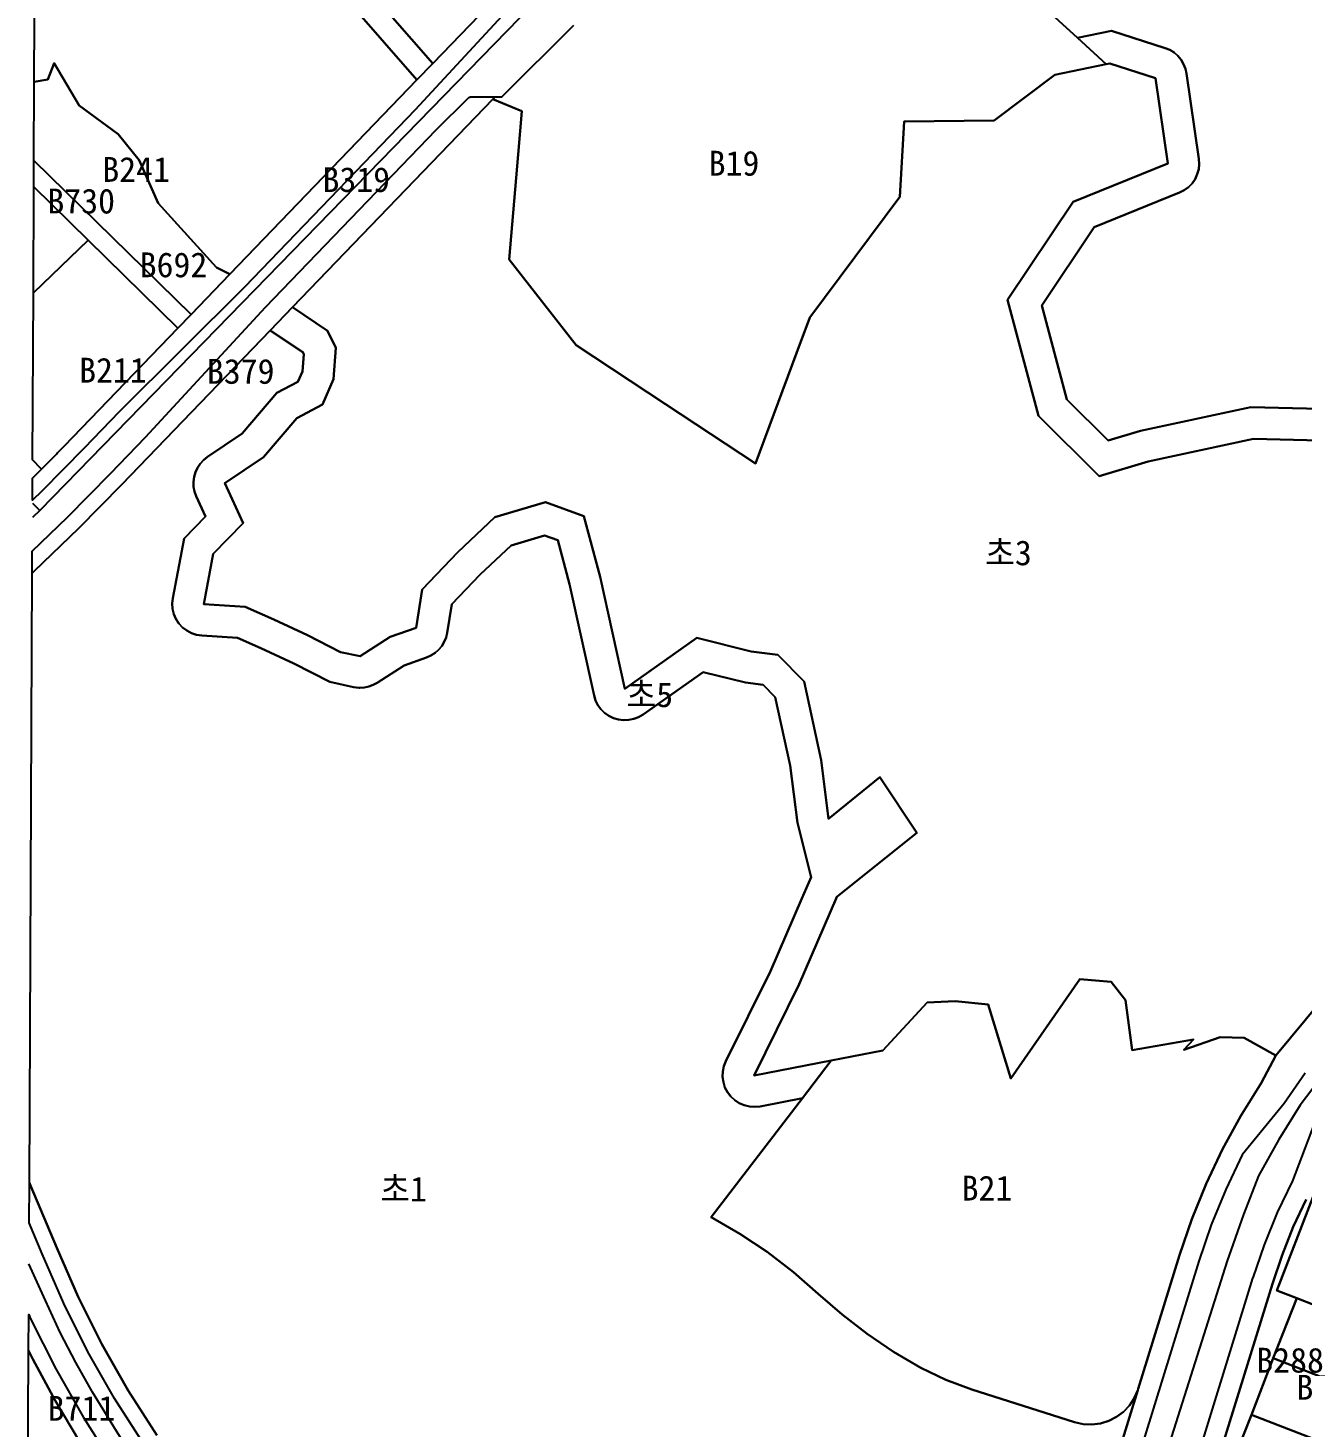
# Model space of a CAD drawing. Header units: metres. Extents: x 446275 to 447851, y 3131842 to 3133549.
# Drawn here: x 446277.2 to 446584.8, y 3132433.7 to 3132771.4 of the extents above; entities that cross this region are included whole.
import ezdxf

# ---------------------------------------------------------------- set-up
doc = ezdxf.new("R2010")
doc.units = ezdxf.units.M
for name, color, linetype in [('00_계획선-도로', 7, 'Continuous'), ('00_계획선-획지명', 7, 'Continuous'), ('00_계획선-획지선', 7, 'Continuous')]:
    doc.layers.add(name, color=color, linetype=linetype)

msp = doc.modelspace()

# ---------------------------------------------------------------- linework, layer by layer
at = {"layer": '00_계획선-도로'}
for points in [[(446413.98, 3132792.5), (446411.09, 3132789.41), (446280.05, 3132654.93)], [(446280.05, 3132654.93), (446278.27, 3132653.2)], [(446278.28, 3132656.68), (446280.05, 3132654.93)], [(446706.87, 3132579.36), (446699.17, 3132578.25), (446682.91, 3132575.98), (446671.73, 3132573.49), (446662.12, 3132570.59), (446652.13, 3132566.86), (446643.08, 3132562.75), (446635.46, 3132558.78), (446627.57, 3132553.64), (446619.46, 3132547.78), (446611.86, 3132541.86), (446603.8, 3132534.5), (446596.62, 3132526.93), (446590.5, 3132519.42), (446584.41, 3132511.41), (446579.22, 3132503.1), (446574.35, 3132494.34), (446570.67, 3132485.02), (446566.78, 3132473.83), (446553.29, 3132431.45), (446550, 3132421.13)], [(446332.39, 3132390.7), (446327.91, 3132395.44), (446321.87, 3132402.21), (446315.95, 3132409.02), (446311.64, 3132414.33), (446306.75, 3132420.62), (446302.76, 3132426.04), (446298.58, 3132432.69), (446292.8, 3132442.14), (446288.78, 3132449.25), (446284.96, 3132456.53), (446281.45, 3132464.2), (446277.45, 3132473.1)]]:
    msp.add_lwpolyline(points, dxfattribs=at)
at = {"layer": '00_계획선-획지선'}
for points in [[(446288.4, 3132844.2), (446305.44, 3132829.8), (446305.6, 3132829.67), (446322.19, 3132815.65), (446326.12, 3132812.33), (446338.17, 3132801.5), (446352.16, 3132788.91), (446353.83, 3132787.01), (446374.94, 3132762.81), (446371.12, 3132758.85), (446348.25, 3132785.06), (446322.51, 3132808.2), (446295.89, 3132830.7), (446295.75, 3132830.82), (446279.14, 3132844.85), (446279.17, 3132852), (446288.4, 3132844.2)], [(446286.21, 3132830.79), (446295.88, 3132830.7), (446295.89, 3132830.7), (446322.51, 3132808.2), (446348.25, 3132785.06), (446371.13, 3132758.85), (446371.12, 3132758.85), (446325.92, 3132711.94), (446325.92, 3132711.93), (446322.74, 3132713.6), (446308.68, 3132729.09), (446304.06, 3132739.48), (446299.02, 3132745.73), (446289.58, 3132752.67), (446283.54, 3132762.88), (446281.99, 3132758.91), (446278.74, 3132758.37), (446279.09, 3132835.01), (446286.21, 3132830.79)], [(446353.83, 3132787.01), (446380.65, 3132814.85), (446386.88, 3132808.29), (446392.92, 3132801.55), (446397.52, 3132796.27), (446398.26, 3132795.27), (446398.82, 3132794.16), (446399.2, 3132792.97), (446399.38, 3132791.74), (446399.35, 3132790.49), (446399.13, 3132789.27), (446398.7, 3132788.1), (446398.09, 3132787.01), (446397.31, 3132786.04), (446397.26, 3132785.98), (446374.94, 3132762.81), (446353.83, 3132787.01)], [(446281.99, 3132758.91), (446283.54, 3132762.88), (446289.58, 3132752.67), (446299.02, 3132745.73), (446304.06, 3132739.48), (446308.68, 3132729.09), (446322.74, 3132713.6), (446325.92, 3132711.93), (446316.59, 3132702.25), (446278.66, 3132739.4), (446278.74, 3132758.37), (446281.99, 3132758.91)], [(446286.76, 3132653.31), (446297.15, 3132663.84), (446305.61, 3132672.61), (446334.54, 3132703.97), (446375.77, 3132746.76), (446383.5, 3132754.45), (446383.51, 3132754.46), (446383.64, 3132754.57), (446383.78, 3132754.65), (446383.93, 3132754.71), (446384.09, 3132754.75), (446384.26, 3132754.76), (446390.02, 3132754.75), (446389.45, 3132754.16), (446341.09, 3132703.96), (446335.73, 3132698.39), (446299.89, 3132661.19), (446289.44, 3132650.6), (446278.72, 3132640.27), (446278.21, 3132639.78), (446278.23, 3132645.08), (446286.76, 3132653.31)], [(446316.59, 3132702.25), (446313.42, 3132698.95), (446291.77, 3132720.16), (446278.63, 3132733.03), (446278.66, 3132739.4), (446316.59, 3132702.25)], [(446291.77, 3132720.16), (446278.51, 3132707.41), (446278.63, 3132733.03), (446291.77, 3132720.16)], [(446280.58, 3132665), (446280.48, 3132664.91), (446280.42, 3132664.97), (446278.33, 3132667.12), (446278.51, 3132707.41), (446291.77, 3132720.16), (446313.42, 3132698.95), (446288.04, 3132672.61), (446286.04, 3132670.54), (446285.84, 3132670.34), (446285.78, 3132670.28), (446285.57, 3132670.06), (446285.44, 3132669.93), (446285.1, 3132669.58), (446285.04, 3132669.52), (446284.77, 3132669.24), (446284.75, 3132669.22), (446284.5, 3132668.96), (446284.37, 3132668.83), (446284.15, 3132668.61), (446280.71, 3132665.14), (446280.58, 3132665)], [(446450.43, 3132613.42), (446440.26, 3132615.93), (446425.73, 3132605.68), (446424.65, 3132605.05), (446423.49, 3132604.6), (446422.26, 3132604.35), (446421.02, 3132604.3), (446419.78, 3132604.45), (446418.58, 3132604.81), (446417.46, 3132605.35), (446416.44, 3132606.07), (446415.56, 3132606.95), (446414.82, 3132607.96), (446414.27, 3132609.08), (446413.9, 3132610.27), (446407.99, 3132637.13), (446405.14, 3132647.75), (446401.93, 3132648.89), (446393.87, 3132646.5), (446386.4, 3132639.47), (446379.53, 3132632.28), (446378.44, 3132625.42), (446378.16, 3132624.28), (446377.72, 3132623.2), (446377.12, 3132622.2), (446376.37, 3132621.3), (446375.5, 3132620.53), (446374.51, 3132619.9), (446373.45, 3132619.43), (446368.05, 3132617.53), (446361.55, 3132613.33), (446360.57, 3132612.8), (446359.52, 3132612.41), (446358.44, 3132612.18), (446357.32, 3132612.12), (446357.15, 3132612.12), (446356.47, 3132612.17), (446355.8, 3132612.29), (446350.12, 3132613.52), (446341.37, 3132617.98), (446333.4, 3132621.67), (446327.79, 3132624.18), (446319.17, 3132624.73), (446317.9, 3132624.92), (446316.67, 3132625.32), (446315.54, 3132625.92), (446314.51, 3132626.71), (446313.64, 3132627.66), (446312.94, 3132628.74), (446312.43, 3132629.93), (446312.13, 3132631.18), (446312.04, 3132632.47), (446312.17, 3132633.75), (446314.9, 3132648.13), (446320.08, 3132653.45), (446317.85, 3132658.34), (446317.44, 3132659.46), (446317.21, 3132660.62), (446317.16, 3132661.81), (446317.3, 3132663), (446317.63, 3132664.14), (446318.13, 3132665.22), (446318.78, 3132666.21), (446319.59, 3132667.09), (446320.52, 3132667.83), (446328.96, 3132673.5), (446337.26, 3132683.28), (446342.39, 3132685.96), (446343.47, 3132688.48), (446343.79, 3132692.68), (446343.59, 3132693.09), (446335.73, 3132698.39), (446341.09, 3132703.96), (446349.52, 3132698.28), (446351.54, 3132694.19), (446350.97, 3132686.64), (446348.32, 3132680.47), (446342.1, 3132677.22), (446334.09, 3132667.77), (446324.77, 3132661.51), (446329.17, 3132651.87), (446321.95, 3132644.46), (446319.66, 3132632.34), (446329.65, 3132631.7), (446336.56, 3132628.61), (446344.7, 3132624.84), (446352.7, 3132620.76), (446357.42, 3132619.74), (446364.67, 3132624.42), (446370.92, 3132626.62), (446372.39, 3132635.83), (446381.03, 3132644.88), (446389.97, 3132653.28), (446402.15, 3132656.91), (446411.46, 3132653.58), (446415.39, 3132638.94), (446421.34, 3132611.91), (446438.72, 3132624.15), (446451.85, 3132620.91), (446458.29, 3132620.04), (446464.64, 3132613.6), (446468.75, 3132594.64), (446470.54, 3132580.52), (446482.92, 3132590.53), (446491.82, 3132577.14), (446472.54, 3132561.68), (446472.36, 3132561.28), (446463.45, 3132540.56), (446452.54, 3132518.58), (446471.18, 3132522.16), (446464.2, 3132513.06), (446453.98, 3132511.1), (446452.69, 3132510.97), (446451.39, 3132511.05), (446450.13, 3132511.36), (446448.93, 3132511.87), (446447.85, 3132512.58), (446446.9, 3132513.47), (446446.11, 3132514.51), (446445.51, 3132515.66), (446445.11, 3132516.9), (446444.94, 3132518.19), (446444.98, 3132519.48), (446445.24, 3132520.76), (446445.72, 3132521.97), (446456.53, 3132543.76), (446464.07, 3132561.27), (446466.29, 3132566.43), (446462.98, 3132579.56), (446461.23, 3132593.35), (446457.66, 3132609.83), (446454.69, 3132612.84), (446450.43, 3132613.42)], [(446543.8, 3132524.67), (446558.62, 3132527.23), (446556.27, 3132524.77), (446565.09, 3132527.83), (446570.83, 3132527.64), (446578.5, 3132523.4), (446574.95, 3132516.66), (446570.07, 3132508.84), (446565.64, 3132500.74), (446561.69, 3132492.41), (446558.22, 3132483.87), (446555.25, 3132475.14), (446545.27, 3132442.88), (446545.19, 3132442.61), (446545.17, 3132442.57), (446544.33, 3132440.65), (446543.17, 3132438.9), (446541.73, 3132437.38), (446540.05, 3132436.12), (446538.17, 3132435.18), (446536.17, 3132434.56), (446534.09, 3132434.31), (446531.99, 3132434.41), (446529.94, 3132434.87), (446505.15, 3132442.74), (446498.85, 3132445.07), (446492.81, 3132448), (446486.2, 3132451.88), (446479.86, 3132456.16), (446473.79, 3132460.83), (446468.03, 3132465.87), (446462.03, 3132471.11), (446455.69, 3132475.95), (446449.06, 3132480.36), (446442.15, 3132484.33), (446464.2, 3132513.06), (446471.18, 3132522.16), (446483.63, 3132524.55), (446494.3, 3132536.16), (446501.1, 3132536.49), (446509.02, 3132535.67), (446514.5, 3132517.83), (446531.2, 3132541.8), (446538.73, 3132541.13), (446542.23, 3132536.74), (446543.8, 3132524.67)], [(446606.52, 3132475.06), (446600.02, 3132458.37), (446583.55, 3132464.79), (446578.73, 3132466.67), (446587.55, 3132489.31), (446602.88, 3132483.34), (446606.52, 3132475.06)], [(446594.38, 3132443.89), (446577.91, 3132450.31), (446583.55, 3132464.79), (446600.02, 3132458.37), (446594.38, 3132443.89)], [(446278.36, 3132450.09), (446283.75, 3132440.09), (446289.58, 3132430.34), (446278.05, 3132418.33), (446277.21, 3132419.14), (446277.36, 3132452.18), (446278.36, 3132450.09)], [(446589.07, 3132430.26), (446572.6, 3132436.68), (446577.91, 3132450.31), (446594.38, 3132443.89), (446589.07, 3132430.26)], [(446583.16, 3132415.1), (446566.96, 3132422.2), (446572.6, 3132436.68), (446589.07, 3132430.26), (446583.16, 3132415.1)]]:
    msp.add_lwpolyline(points, close=True, dxfattribs=at)
for points in [[(446491.87, 3132804.39), (446530.59, 3132768.96), (446537.52, 3132762.63), (446525.15, 3132760.03), (446510.52, 3132749.04), (446488.75, 3132748.82), (446487.71, 3132730.6), (446465.97, 3132701.5), (446462.77, 3132692.9), (446452.88, 3132666.27), (446431.18, 3132680.59), (446409.57, 3132694.83), (446393.36, 3132715.47), (446395.57, 3132740.87), (446396.48, 3132751.29), (446389.45, 3132754.16), (446390.02, 3132754.75), (446391.61, 3132754.74), (446409.03, 3132772.06)], [(446592.62, 3132679.35), (446572.44, 3132679.85), (446545.8, 3132674.14), (446537.99, 3132671.79), (446528.03, 3132681.72), (446521.98, 3132704.42), (446534.61, 3132723.26), (446555.27, 3132731.65), (446556.4, 3132732.22), (446557.42, 3132732.97), (446558.3, 3132733.87), (446559.02, 3132734.91), (446559.55, 3132736.06), (446559.89, 3132737.27), (446560.02, 3132738.53), (446559.95, 3132739.79), (446556.98, 3132760.37), (446556.71, 3132761.55), (446556.26, 3132762.68), (446555.63, 3132763.72), (446554.85, 3132764.65), (446553.93, 3132765.44), (446552.89, 3132766.07), (446551.77, 3132766.54), (446538.82, 3132770.68), (446530.59, 3132768.96), (446491.87, 3132804.39)], [(446399.66, 3132782.97), (446370.72, 3132751.62), (446329.5, 3132708.83), (446299.24, 3132678.74), (446290.79, 3132669.97), (446280.55, 3132659.59), (446278.29, 3132657.41), (446278.31, 3132662.74), (446280.48, 3132664.91), (446280.48, 3132664.91), (446280.58, 3132665), (446280.71, 3132665.14), (446284.15, 3132668.61), (446284.37, 3132668.83), (446284.5, 3132668.96), (446284.75, 3132669.22), (446284.77, 3132669.24), (446285.04, 3132669.52), (446285.1, 3132669.58), (446285.44, 3132669.93), (446285.57, 3132670.06), (446285.78, 3132670.28), (446285.84, 3132670.34), (446286.04, 3132670.54), (446288.04, 3132672.61), (446313.42, 3132698.95), (446316.59, 3132702.25), (446325.92, 3132711.93), (446371.12, 3132758.85), (446374.94, 3132762.81), (446397.26, 3132785.98)], [(446592.43, 3132671.74), (446573.15, 3132672.21), (446547.69, 3132666.75), (446535.82, 3132663.18), (446535.82, 3132663.18), (446521.2, 3132677.77), (446513.72, 3132705.78), (446529.57, 3132729.44), (446552.4, 3132738.7), (446549.44, 3132759.28), (446538.4, 3132762.81), (446537.52, 3132762.63), (446530.59, 3132768.96), (446538.82, 3132770.68), (446551.77, 3132766.54), (446552.89, 3132766.07), (446553.93, 3132765.44), (446554.85, 3132764.65), (446555.63, 3132763.72), (446556.26, 3132762.68), (446556.71, 3132761.55), (446556.98, 3132760.37), (446559.95, 3132739.79), (446560.02, 3132738.53), (446559.89, 3132737.27), (446559.55, 3132736.06), (446559.02, 3132734.91), (446558.3, 3132733.87), (446557.42, 3132732.97), (446556.4, 3132732.22), (446555.27, 3132731.65), (446534.61, 3132723.26), (446521.98, 3132704.42), (446528.03, 3132681.72), (446537.99, 3132671.79), (446545.8, 3132674.14), (446572.44, 3132679.85), (446592.62, 3132679.35)], [(446603.27, 3132553.24), (446578.5, 3132523.4), (446570.83, 3132527.64), (446565.09, 3132527.83), (446556.27, 3132524.77), (446558.62, 3132527.23), (446543.8, 3132524.67), (446542.23, 3132536.74), (446538.73, 3132541.13), (446531.2, 3132541.8), (446514.5, 3132517.83), (446509.02, 3132535.67), (446501.1, 3132536.49), (446494.3, 3132536.16), (446483.63, 3132524.55), (446471.18, 3132522.16), (446452.54, 3132518.58), (446463.45, 3132540.56), (446472.36, 3132561.28), (446472.54, 3132561.68), (446491.82, 3132577.14), (446482.92, 3132590.53), (446470.54, 3132580.52), (446468.75, 3132594.64), (446464.64, 3132613.6), (446458.29, 3132620.04), (446451.85, 3132620.91), (446438.72, 3132624.15), (446421.34, 3132611.91), (446415.39, 3132638.94), (446411.46, 3132653.58), (446402.15, 3132656.91), (446389.97, 3132653.28), (446381.03, 3132644.88), (446372.39, 3132635.83), (446370.92, 3132626.62), (446364.67, 3132624.42), (446357.42, 3132619.74), (446352.7, 3132620.76), (446344.7, 3132624.84), (446336.56, 3132628.61), (446329.66, 3132631.7), (446329.65, 3132631.7), (446319.66, 3132632.34), (446321.95, 3132644.46), (446329.17, 3132651.87), (446324.77, 3132661.51), (446334.09, 3132667.77), (446342.1, 3132677.22), (446348.32, 3132680.47), (446350.97, 3132686.64), (446351.54, 3132694.19), (446349.52, 3132698.28), (446341.09, 3132703.96), (446389.45, 3132754.16), (446396.48, 3132751.29), (446395.57, 3132740.87), (446393.36, 3132715.47), (446409.57, 3132694.83), (446431.18, 3132680.59), (446452.88, 3132666.27), (446462.77, 3132692.9), (446465.97, 3132701.5), (446487.71, 3132730.6), (446488.75, 3132748.82), (446510.52, 3132749.04), (446525.15, 3132760.03), (446537.52, 3132762.63), (446538.4, 3132762.81), (446549.44, 3132759.28), (446552.4, 3132738.7), (446529.57, 3132729.44), (446513.72, 3132705.78), (446521.2, 3132677.77), (446535.82, 3132663.18), (446535.82, 3132663.18), (446547.69, 3132666.75), (446573.15, 3132672.21), (446592.43, 3132671.74)], [(446308.33, 3132431.73), (446301.4, 3132442.52), (446295.05, 3132453.67), (446289.32, 3132465.14), (446284.2, 3132476.91), (446277.85, 3132491.96), (446277.54, 3132492.63), (446278.21, 3132639.78), (446278.72, 3132640.27), (446289.44, 3132650.6), (446299.89, 3132661.19), (446335.73, 3132698.39), (446343.59, 3132693.09), (446343.79, 3132692.68), (446343.47, 3132688.48), (446342.39, 3132685.96), (446337.26, 3132683.28), (446328.96, 3132673.5), (446320.52, 3132667.83), (446319.59, 3132667.09), (446318.78, 3132666.21), (446318.13, 3132665.22), (446317.63, 3132664.14), (446317.3, 3132663), (446317.16, 3132661.81), (446317.21, 3132660.62), (446317.44, 3132659.46), (446317.85, 3132658.34), (446320.08, 3132653.45), (446314.9, 3132648.13), (446312.17, 3132633.75), (446312.04, 3132632.47), (446312.13, 3132631.18), (446312.43, 3132629.93), (446312.94, 3132628.74), (446313.64, 3132627.66), (446314.51, 3132626.71), (446315.54, 3132625.92), (446316.67, 3132625.32), (446317.9, 3132624.92), (446319.17, 3132624.73), (446327.79, 3132624.18), (446333.4, 3132621.67), (446341.37, 3132617.98), (446350.12, 3132613.52), (446355.8, 3132612.29), (446356.47, 3132612.17), (446357.15, 3132612.12), (446357.32, 3132612.12), (446358.44, 3132612.18), (446359.52, 3132612.41), (446360.57, 3132612.8), (446361.55, 3132613.33), (446368.05, 3132617.53), (446373.45, 3132619.43), (446374.51, 3132619.9), (446375.5, 3132620.53), (446376.37, 3132621.3), (446377.12, 3132622.2), (446377.72, 3132623.2), (446378.16, 3132624.28), (446378.44, 3132625.42), (446379.53, 3132632.28), (446386.4, 3132639.47), (446393.87, 3132646.5), (446401.93, 3132648.89), (446405.14, 3132647.75), (446407.99, 3132637.13), (446413.9, 3132610.27), (446414.27, 3132609.08), (446414.82, 3132607.96), (446415.56, 3132606.95), (446416.44, 3132606.07), (446417.46, 3132605.35), (446418.58, 3132604.81), (446419.78, 3132604.45), (446421.02, 3132604.3), (446422.26, 3132604.35), (446423.49, 3132604.6), (446424.65, 3132605.05), (446425.73, 3132605.68), (446440.26, 3132615.93), (446450.43, 3132613.42), (446454.69, 3132612.84), (446457.66, 3132609.83), (446461.23, 3132593.35), (446462.98, 3132579.56), (446466.29, 3132566.43), (446464.07, 3132561.27), (446456.53, 3132543.76), (446445.72, 3132521.97), (446445.24, 3132520.76), (446444.98, 3132519.48), (446444.94, 3132518.19), (446445.11, 3132516.9), (446445.51, 3132515.66), (446446.11, 3132514.51), (446446.9, 3132513.47), (446447.85, 3132512.58), (446448.93, 3132511.87), (446450.13, 3132511.36), (446451.39, 3132511.05), (446452.69, 3132510.97), (446453.98, 3132511.1), (446464.2, 3132513.06), (446442.15, 3132484.33), (446449.06, 3132480.36), (446455.69, 3132475.95), (446462.03, 3132471.11), (446468.03, 3132465.87), (446473.79, 3132460.83), (446479.86, 3132456.16), (446486.2, 3132451.88), (446492.81, 3132448), (446498.85, 3132445.07), (446505.15, 3132442.74), (446529.94, 3132434.87), (446531.99, 3132434.41), (446534.09, 3132434.31), (446536.17, 3132434.56), (446538.17, 3132435.18), (446540.05, 3132436.12), (446541.73, 3132437.38), (446543.17, 3132438.9), (446544.33, 3132440.65), (446545.17, 3132442.57), (446533.5, 3132404.81)], [(446533.5, 3132404.81), (446545.17, 3132442.57), (446545.19, 3132442.61), (446545.27, 3132442.88), (446555.25, 3132475.14), (446558.22, 3132483.87), (446561.69, 3132492.41), (446565.64, 3132500.74), (446570.07, 3132508.84), (446574.95, 3132516.66), (446578.5, 3132523.4), (446603.27, 3132553.24)], [(446585.62, 3132519.14), (446580.5, 3132511.81), (446570.42, 3132499.37), (446566.41, 3132491.03), (446562.9, 3132482.46), (446559.9, 3132473.71), (446538.16, 3132403.37)], [(446556.75, 3132417.13), (446573, 3132469.66), (446573.01, 3132469.68), (446575.74, 3132477.67), (446578.94, 3132485.48), (446582.6, 3132493.09), (446587.85, 3132506.9)], [(446305.18, 3132429.58), (446298.14, 3132440.55), (446291.7, 3132451.88), (446285.87, 3132463.53), (446280.67, 3132475.48), (446277.5, 3132483), (446277.54, 3132492.63), (446277.85, 3132491.96), (446284.2, 3132476.91), (446289.32, 3132465.14), (446295.05, 3132453.67), (446301.4, 3132442.52), (446308.33, 3132431.73)], [(446585.81, 3132488.62), (446582.73, 3132481.98), (446580.02, 3132475.17), (446577.67, 3132468.24), (446563.85, 3132423.57)], [(446563.85, 3132423.57), (446577.67, 3132468.24), (446580.02, 3132475.17), (446582.73, 3132481.98), (446585.81, 3132488.62)], [(446628.11, 3132433.09), (446625.44, 3132442.51), (446623.29, 3132443.34), (446626.46, 3132451.49), (446623.65, 3132468.38), (446606.52, 3132475.06), (446602.88, 3132483.34), (446587.55, 3132489.31), (446587.55, 3132489.31), (446578.73, 3132466.67), (446583.55, 3132464.79), (446577.91, 3132450.31), (446572.6, 3132436.68), (446566.96, 3132422.2)], [(446289.58, 3132430.34), (446283.75, 3132440.09), (446278.36, 3132450.09), (446277.36, 3132452.18), (446277.4, 3132460.86), (446277.86, 3132459.79), (446283.9, 3132447.71), (446290.58, 3132435.98), (446297.87, 3132424.61)]]:
    msp.add_lwpolyline(points, dxfattribs=at)

# ---------------------------------------------------------------- texts
at = {"layer": '00_계획선-획지명'}
for s, p in [('B241', (446295.16, 3132734.24)), ('B19', (446441.57, 3132735.73)), ('B319', (446348.32, 3132731.78)), ('B730', (446281.9, 3132726.6)), ('B692', (446304.18, 3132711.21)), ('B211', (446289.57, 3132685.78)), ('B379', (446320.41, 3132685.5)), ('초3', (446508.33, 3132641.7)), ('초5', (446421.72, 3132607.46)), ('초1', (446362.27, 3132488.15)), ('B21', (446502.65, 3132488.37)), ('B288', (446573.8, 3132446.83)), ('B667', (446583.49, 3132440.29)), ('B711', (446281.97, 3132435.22))]:
    msp.add_text(s, height=6, dxfattribs=at).set_placement(p)

doc.saveas('drawing.dxf')
